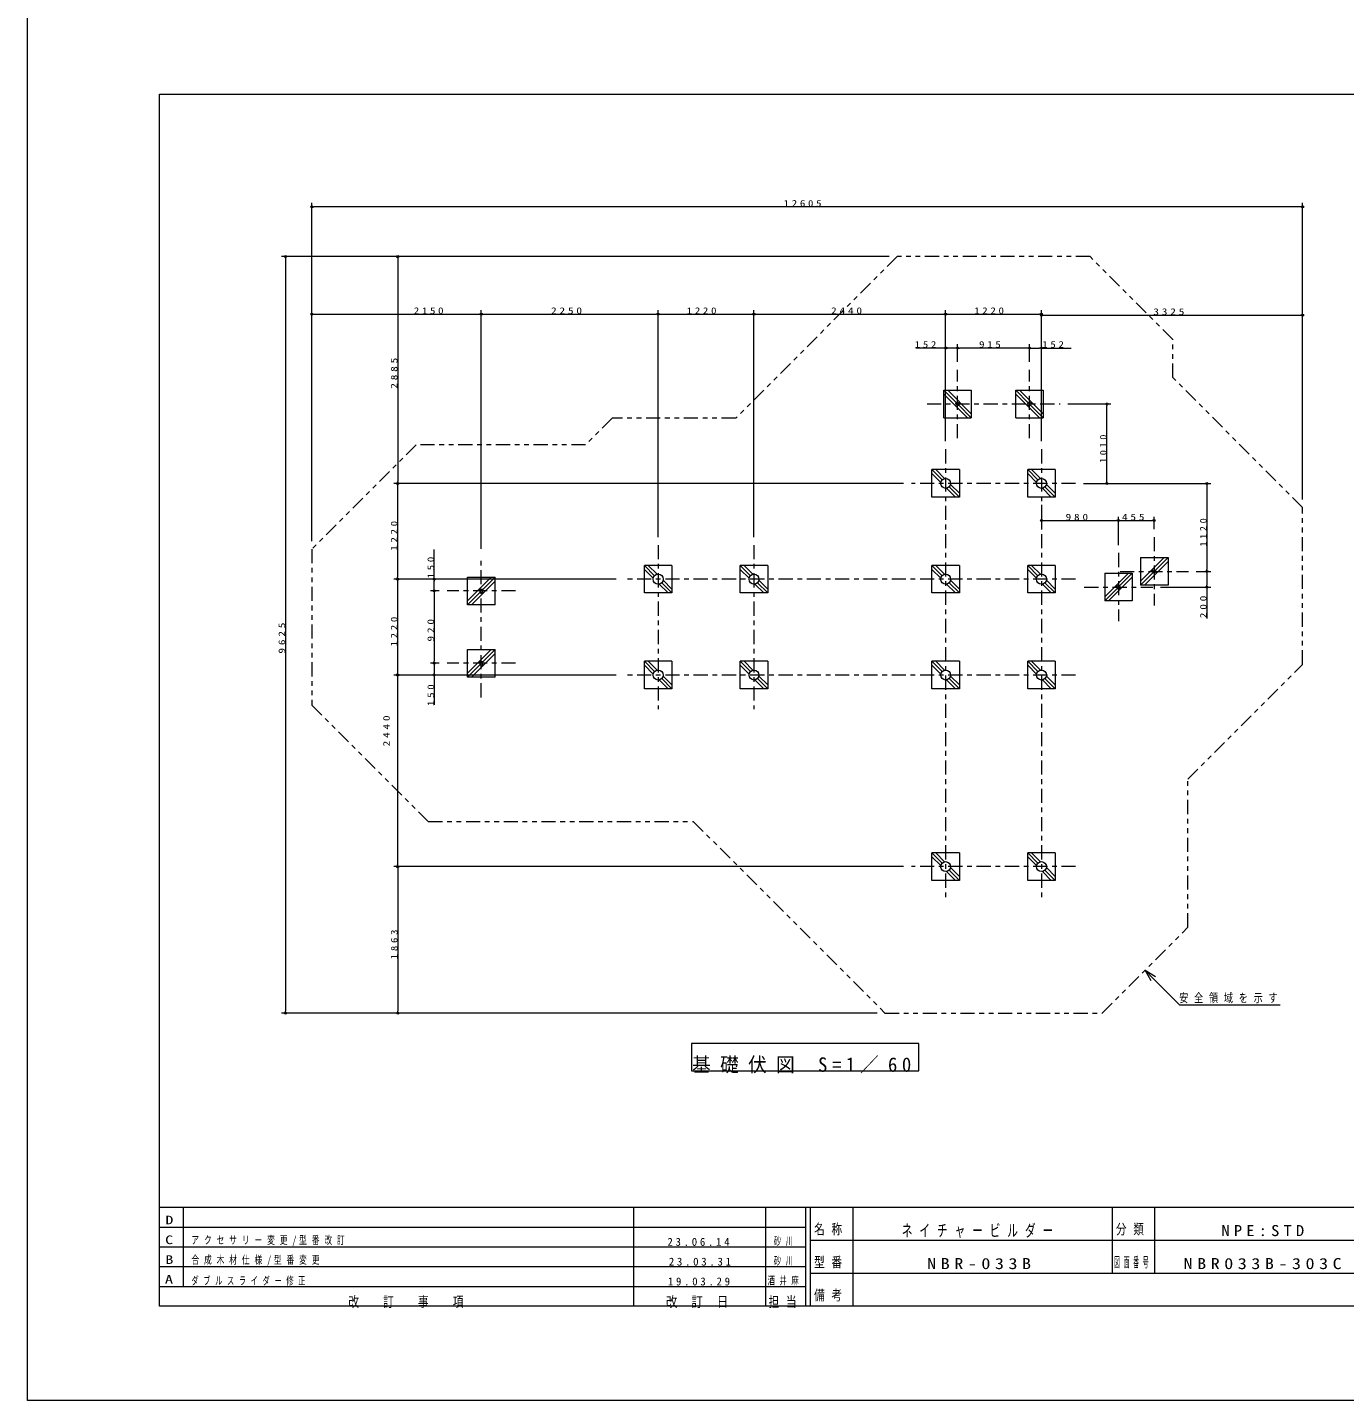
# Model space of a CAD drawing. Units: millimetres on the paper. Extents: x 0 to 420, y -594 to 297.
# Drawn here: x 0 to 279.3, y -594 to -302.8 of the extents above; entities that cross this region are included whole.
import ezdxf
from ezdxf.enums import TextEntityAlignment as Align

# ---------------------------------------------------------------- set-up
doc = ezdxf.new("R2010")
doc.units = ezdxf.units.MM
doc.linetypes.add('USER2', pattern=[6, 3, -1, 1, -1])
doc.linetypes.add('USER3', pattern=[8, 3, -1, 1, -1, 1, -1])
for name, color, linetype, lineweight in [('0_2', 7, 'Continuous', 13), ('2D_DIMENSION', 7, 'Continuous', 13), ('2D_OUTLINE', 7, 'USER3', 13), ('FMT', 7, 'Continuous', 13), ('FMT-TXT', 7, 'Continuous', 13), ('FOOTING', 7, 'Continuous', 13), ('FOOTING_C', 7, 'USER2', 13), ('FOOTING_H', 7, 'Continuous', 13), ('TEXT', 7, 'Continuous', 13)]:
    doc.layers.add(name, color=color, linetype=linetype, lineweight=lineweight)
doc.styles.add('ＭＳ ゴシック', font='')
doc.styles.get('ＭＳ ゴシック').set_extended_font_data('MS Gothic')

msp = doc.modelspace()

# ---------------------------------------------------------------- linework, layer by layer
at = {"layer": '0_2'}
for p, q in [((60.325, -340.871), (60.742, -340.871)), ((270.402, -340.871), (269.985, -340.871)), ((54.695, -351.428), (54.695, -351.844)), ((78.503, -351.428), (78.503, -351.844)), ((60.325, -363.642), (60.742, -363.642)), ((96.24, -363.642), (95.824, -363.642)), ((96.24, -363.642), (96.657, -363.642)), ((133.739, -363.642), (133.323, -363.642)), ((133.739, -363.642), (134.156, -363.642)), ((154.058, -363.642), (153.642, -363.642)), ((154.058, -363.642), (154.475, -363.642)), ((194.697, -363.642), (194.28, -363.642)), ((194.697, -363.642), (195.113, -363.642)), ((215.016, -363.642), (214.599, -363.642)), ((215.016, -363.85), (215.433, -363.85)), ((270.402, -363.85), (269.985, -363.85)), ((194.697, -370.804), (195.113, -370.804)), ((197.225, -370.804), (196.808, -370.804)), ((197.225, -370.804), (197.642, -370.804)), ((212.474, -370.804), (212.058, -370.804)), ((212.474, -370.804), (212.891, -370.804)), ((215.016, -370.804), (214.599, -370.804)), ((228.864, -382.676), (228.864, -383.093)), ((78.5, -399.509), (78.5, -399.926)), ((78.503, -399.509), (78.503, -399.092)), ((228.864, -399.509), (228.864, -399.092)), ((250.088, -399.509), (250.088, -399.926)), ((215.016, -407.409), (215.433, -407.409)), ((231.349, -407.409), (230.932, -407.409)), ((231.349, -407.409), (231.765, -407.409)), ((238.932, -407.409), (238.515, -407.409)), ((250.088, -418.162), (250.088, -417.745)), ((250.088, -418.162), (250.088, -418.578)), ((78.5, -419.828), (78.5, -419.412)), ((78.5, -419.828), (78.5, -420.245)), ((86.263, -419.828), (86.263, -420.245)), ((86.263, -422.321), (86.263, -421.905)), ((250.088, -421.495), (250.088, -421.078)), ((86.263, -422.321), (86.263, -422.738)), ((86.263, -437.654), (86.263, -437.238)), ((86.263, -437.654), (86.263, -438.071)), ((78.5, -440.147), (78.5, -439.731)), ((78.5, -440.147), (78.5, -440.564)), ((86.263, -440.147), (86.263, -439.731)), ((78.5, -480.786), (78.5, -480.369)), ((78.525, -480.786), (78.525, -481.202)), ((54.695, -511.843), (54.695, -511.426)), ((78.525, -511.843), (78.525, -511.426)), ((140.793, -518.257), (140.793, -524.09)), ((189.005, -518.257), (140.793, -518.257)), ((189.005, -524.09), (189.005, -518.257)), ((140.793, -524.09), (189.005, -524.09))]:
    msp.add_line(p, q, dxfattribs=at)
msp.add_lwpolyline([(0, -297), (420, -297), (420, -594), (0, -594)], close=True, dxfattribs=at)
for centre in [(60.325, -340.871), (270.402, -340.871), (54.695, -351.428), (78.503, -351.428), (60.325, -363.642), (96.24, -363.642), (96.24, -363.642), (133.739, -363.642), (133.739, -363.642), (154.058, -363.642), (154.058, -363.642), (194.697, -363.642), (194.697, -363.642), (215.016, -363.642), (215.016, -363.85), (270.402, -363.85), (194.697, -370.804), (197.225, -370.804), (197.225, -370.804), (212.474, -370.804), (212.474, -370.804), (215.016, -370.804), (228.864, -382.676), (78.5, -399.509), (78.503, -399.509), (228.864, -399.509), (250.088, -399.509), (215.016, -407.409), (231.349, -407.409), (231.349, -407.409), (238.932, -407.409), (250.088, -418.162), (250.088, -418.162), (78.5, -419.828), (78.5, -419.828), (86.263, -419.828), (86.263, -422.321), (86.263, -422.321), (250.088, -421.495), (86.263, -437.654), (86.263, -437.654), (78.5, -440.147), (78.5, -440.147), (86.263, -440.147), (78.5, -480.786), (78.525, -480.786), (54.695, -511.843), (78.525, -511.843)]:
    msp.add_circle(centre, 0.208, dxfattribs=at)
at = {"layer": '2D_DIMENSION'}
for p, q in [((60.325, -411.771), (60.325, -340.038)), ((270.402, -402.929), (270.402, -340.038)), ((269.985, -340.871), (60.742, -340.871)), ((182.729, -351.428), (53.862, -351.428)), ((54.695, -351.844), (54.695, -511.426)), ((182.729, -351.428), (77.67, -351.428)), ((78.503, -351.844), (78.503, -399.092)), ((60.325, -411.771), (60.325, -362.809)), ((60.742, -363.642), (95.824, -363.642)), ((96.24, -413.405), (96.24, -362.809)), ((96.24, -413.405), (96.24, -362.809)), ((96.657, -363.642), (133.323, -363.642)), ((133.739, -410.912), (133.739, -362.809)), ((133.739, -410.912), (133.739, -362.809)), ((134.156, -363.642), (153.642, -363.642)), ((154.058, -410.912), (154.058, -362.809)), ((154.058, -410.912), (154.058, -362.809)), ((154.475, -363.642), (194.28, -363.642)), ((194.697, -390.593), (194.697, -362.809)), ((194.697, -390.593), (194.697, -362.809)), ((195.113, -363.642), (214.599, -363.642)), ((215.016, -390.593), (215.016, -362.809)), ((215.016, -390.593), (215.016, -363.017)), ((215.433, -363.85), (269.985, -363.85)), ((270.402, -402.929), (270.402, -363.017)), ((194.697, -370.804), (188.384, -370.804)), ((194.697, -371.79), (194.697, -369.971)), ((196.808, -370.804), (195.113, -370.804)), ((197.225, -373.76), (197.225, -369.971)), ((197.225, -373.76), (197.225, -369.971)), ((212.058, -370.804), (197.642, -370.804)), ((212.474, -373.76), (212.474, -369.971)), ((212.474, -373.76), (212.474, -369.971)), ((212.891, -370.804), (214.599, -370.804)), ((215.016, -390.593), (215.016, -369.971)), ((215.016, -370.804), (221.329, -370.804)), ((220.622, -382.676), (229.697, -382.676)), ((228.864, -399.092), (228.864, -383.093)), ((185.78, -399.509), (77.667, -399.509)), ((185.78, -399.509), (77.67, -399.509)), ((78.5, -399.926), (78.5, -419.412)), ((223.932, -399.509), (250.921, -399.509)), ((223.932, -399.509), (229.697, -399.509)), ((250.088, -399.926), (250.088, -417.745)), ((215.016, -404.092), (215.016, -408.242)), ((215.433, -407.409), (230.932, -407.409)), ((231.349, -412.579), (231.349, -406.576)), ((231.349, -412.579), (231.349, -406.576)), ((231.765, -407.409), (238.515, -407.409)), ((238.932, -409.245), (238.932, -406.576)), ((86.263, -419.828), (86.263, -413.515)), ((247.848, -418.162), (250.921, -418.162)), ((247.848, -418.162), (250.921, -418.162)), ((250.088, -418.578), (250.088, -421.078)), ((124.823, -419.828), (77.667, -419.828)), ((124.823, -419.828), (77.667, -419.828)), ((78.5, -420.245), (78.5, -439.731)), ((124.823, -419.828), (85.429, -419.828)), ((86.263, -421.905), (86.263, -420.245)), ((240.265, -421.495), (250.921, -421.495)), ((250.088, -421.495), (250.088, -428.173)), ((87.324, -422.321), (85.429, -422.321)), ((87.324, -422.321), (85.429, -422.321)), ((86.263, -422.738), (86.263, -437.238)), ((87.324, -437.654), (85.429, -437.654)), ((87.324, -437.654), (85.429, -437.654)), ((86.263, -438.071), (86.263, -439.731)), ((124.823, -440.147), (77.667, -440.147)), ((124.823, -440.147), (77.667, -440.147)), ((78.5, -440.564), (78.5, -480.369)), ((124.823, -440.147), (85.429, -440.147)), ((86.263, -440.147), (86.263, -446.461)), ((185.78, -480.786), (77.667, -480.786)), ((185.78, -480.786), (77.691, -480.786)), ((78.525, -481.202), (78.525, -511.426)), ((236.977, -502.746), (238.736, -504.523)), ((236.977, -502.746), (239.212, -504.051)), ((238.26, -504.994), (236.977, -502.746)), ((238.736, -504.523), (244.264, -510.105)), ((180.166, -511.843), (53.862, -511.843)), ((180.166, -511.843), (77.691, -511.843)), ((244.264, -510.105), (265.628, -510.105))]:
    msp.add_line(p, q, dxfattribs=at)
at = {"layer": '2D_OUTLINE'}
for p, q in [((184.396, -351.428), (150.178, -385.646)), ((225.317, -351.428), (184.396, -351.428)), ((242.89, -369.001), (225.317, -351.428)), ((242.89, -377.084), (242.89, -369.001)), ((270.402, -404.595), (242.89, -377.084)), ((124, -385.646), (118.335, -391.311)), ((150.178, -385.646), (124, -385.646)), ((82.452, -391.311), (60.325, -413.438)), ((118.335, -391.311), (82.452, -391.311)), ((270.402, -437.901), (270.402, -404.595)), ((60.325, -413.438), (60.325, -446.538)), ((246.073, -462.229), (270.402, -437.901)), ((60.325, -446.538), (84.992, -471.205)), ((246.073, -493.65), (246.073, -462.229)), ((84.992, -471.205), (141.194, -471.205)), ((141.194, -471.205), (181.833, -511.843)), ((227.88, -511.843), (246.073, -493.65)), ((181.833, -511.843), (227.88, -511.843))]:
    msp.add_line(p, q, dxfattribs=at)
at = {"layer": 'FMT'}
for p, q in [((28, -317), (403, -317)), ((28, -574), (28, -317)), ((28, -553), (403, -553)), ((33, -553), (33, -569.8)), ((128.5, -553), (128.5, -574)), ((156.5, -553), (156.5, -574)), ((165, -553), (165, -574)), ((166, -553), (166, -574)), ((175, -553), (175, -574)), ((230, -553), (230, -567)), ((239, -553), (239, -567)), ((28, -557.2), (165, -557.2)), ((28, -561.4), (165, -561.4)), ((166, -560), (306, -560)), ((28, -565.6), (165, -565.6)), ((166, -567), (306, -567)), ((28, -569.8), (165, -569.8)), ((403, -574), (28, -574))]:
    msp.add_line(p, q, dxfattribs=at)
at = {"layer": 'FOOTING'}
for p, q in [((194.308, -379.76), (200.142, -379.76)), ((194.308, -385.593), (194.308, -379.76)), ((200.142, -379.76), (200.142, -385.593)), ((209.558, -379.76), (215.391, -379.76)), ((209.558, -385.593), (209.558, -379.76)), ((215.391, -379.76), (215.391, -385.593)), ((194.308, -385.593), (200.142, -385.593)), ((209.558, -385.593), (215.391, -385.593)), ((191.78, -402.426), (191.78, -396.593)), ((197.613, -396.593), (191.78, -396.593)), ((197.613, -396.593), (197.613, -402.426)), ((212.099, -402.426), (212.099, -396.593)), ((217.933, -396.593), (212.099, -396.593)), ((217.933, -396.593), (217.933, -402.426)), ((197.613, -402.426), (191.78, -402.426)), ((217.933, -402.426), (212.099, -402.426)), ((236.015, -415.245), (241.848, -415.245)), ((236.015, -415.245), (236.015, -421.078)), ((241.848, -415.245), (241.848, -421.078)), ((130.823, -422.745), (130.823, -416.912)), ((136.656, -416.912), (130.823, -416.912)), ((136.656, -416.912), (136.656, -422.745)), ((151.142, -422.745), (151.142, -416.912)), ((156.975, -416.912), (151.142, -416.912)), ((156.975, -416.912), (156.975, -422.745)), ((191.78, -422.745), (191.78, -416.912)), ((197.613, -416.912), (191.78, -416.912)), ((197.613, -416.912), (197.613, -422.745)), ((212.099, -422.745), (212.099, -416.912)), ((217.933, -416.912), (212.099, -416.912)), ((217.933, -416.912), (217.933, -422.745)), ((228.432, -418.578), (234.265, -418.578)), ((228.432, -418.578), (228.432, -424.411)), ((234.265, -418.578), (234.265, -424.411)), ((238.514, -418.001), (239.092, -417.744)), ((238.514, -418.001), (238.771, -418.58)), ((239.35, -418.322), (238.771, -418.58)), ((239.092, -417.744), (239.35, -418.322)), ((93.324, -419.405), (99.157, -419.405)), ((93.324, -425.238), (93.324, -419.405)), ((95.924, -422.005), (95.924, -422.638)), ((96.557, -422.005), (95.924, -422.005)), ((96.557, -422.638), (96.557, -422.005)), ((99.157, -425.238), (99.157, -419.405)), ((230.931, -421.334), (231.509, -421.077)), ((230.931, -421.334), (231.188, -421.913)), ((231.767, -421.655), (231.188, -421.913)), ((231.509, -421.077), (231.767, -421.655)), ((241.848, -421.078), (236.015, -421.078)), ((95.924, -422.638), (96.557, -422.638)), ((136.656, -422.745), (130.823, -422.745)), ((156.975, -422.745), (151.142, -422.745)), ((197.613, -422.745), (191.78, -422.745)), ((217.933, -422.745), (212.099, -422.745)), ((234.265, -424.411), (228.432, -424.411)), ((99.157, -425.238), (93.324, -425.238)), ((93.324, -434.738), (99.157, -434.738)), ((93.324, -440.571), (93.324, -434.738)), ((99.157, -440.571), (99.157, -434.738)), ((95.924, -437.338), (95.924, -437.971)), ((96.557, -437.338), (95.924, -437.338)), ((95.924, -437.971), (96.557, -437.971)), ((96.557, -437.971), (96.557, -437.338)), ((130.823, -443.064), (130.823, -437.231)), ((136.656, -437.231), (130.823, -437.231)), ((136.656, -437.231), (136.656, -443.064)), ((151.142, -443.064), (151.142, -437.231)), ((156.975, -437.231), (151.142, -437.231)), ((156.975, -437.231), (156.975, -443.064)), ((191.78, -443.064), (191.78, -437.231)), ((197.613, -437.231), (191.78, -437.231)), ((197.613, -437.231), (197.613, -443.064)), ((212.099, -443.064), (212.099, -437.231)), ((217.933, -437.231), (212.099, -437.231)), ((217.933, -437.231), (217.933, -443.064)), ((99.157, -440.571), (93.324, -440.571)), ((136.656, -443.064), (130.823, -443.064)), ((156.975, -443.064), (151.142, -443.064)), ((197.613, -443.064), (191.78, -443.064)), ((217.933, -443.064), (212.099, -443.064)), ((191.78, -483.702), (191.78, -477.869)), ((197.613, -477.869), (191.78, -477.869)), ((197.613, -477.869), (197.613, -483.702)), ((212.099, -483.702), (212.099, -477.869)), ((217.933, -477.869), (212.099, -477.869)), ((217.933, -477.869), (217.933, -483.702)), ((197.613, -483.702), (191.78, -483.702)), ((217.933, -483.702), (212.099, -483.702))]:
    msp.add_line(p, q, dxfattribs=at)
for centre, radius in [((197.225, -382.676), 0.356), ((212.474, -382.676), 0.356), ((194.697, -399.509), 1.058), ((215.016, -399.509), 1.058), ((133.739, -419.828), 1.058), ((154.058, -419.828), 1.058), ((194.697, -419.828), 1.058), ((215.016, -419.828), 1.058), ((133.739, -440.147), 1.058), ((154.058, -440.147), 1.058), ((194.697, -440.147), 1.058), ((215.016, -440.147), 1.058), ((194.697, -480.786), 1.058), ((215.016, -480.786), 1.058)]:
    msp.add_circle(centre, radius, dxfattribs=at)
at = {"layer": 'FOOTING_C'}
for p, q in [((197.225, -389.926), (197.225, -375.427)), ((212.474, -389.926), (212.474, -375.427)), ((190.757, -382.676), (218.956, -382.676)), ((194.697, -392.259), (194.697, -488.036)), ((215.016, -392.259), (215.016, -488.036)), ((222.266, -399.509), (187.447, -399.509)), ((133.739, -412.579), (133.739, -447.397)), ((154.058, -412.579), (154.058, -447.397)), ((238.932, -410.912), (238.932, -425.411)), ((96.24, -444.904), (96.24, -415.072)), ((231.349, -414.245), (231.349, -428.745)), ((231.682, -418.162), (246.181, -418.162)), ((222.266, -419.828), (126.49, -419.828)), ((224.099, -421.495), (238.598, -421.495)), ((103.49, -422.321), (88.991, -422.321)), ((103.49, -437.654), (88.991, -437.654)), ((222.266, -440.147), (126.49, -440.147)), ((222.266, -480.786), (187.447, -480.786))]:
    msp.add_line(p, q, dxfattribs=at)
at = {"layer": 'FOOTING_H'}
for p, q in [((196.976, -382.428), (194.308, -379.76)), ((199.317, -385.593), (194.308, -380.585)), ((200.142, -384.768), (195.133, -379.76)), ((212.226, -382.428), (209.558, -379.76)), ((214.566, -385.593), (209.558, -380.585)), ((215.391, -384.768), (210.383, -379.76)), ((200.142, -385.593), (197.474, -382.925)), ((215.391, -385.593), (212.723, -382.925)), ((191.78, -396.593), (193.948, -398.761)), ((191.78, -397.417), (193.66, -399.297)), ((192.605, -396.593), (194.485, -398.472)), ((212.099, -396.593), (214.268, -398.761)), ((212.099, -397.417), (213.979, -399.297)), ((212.924, -396.593), (214.804, -398.472)), ((194.909, -400.546), (196.788, -402.426)), ((195.445, -400.257), (197.613, -402.426)), ((195.734, -399.721), (197.613, -401.601)), ((215.228, -400.546), (217.108, -402.426)), ((215.764, -400.257), (217.933, -402.426)), ((216.053, -399.721), (217.933, -401.601)), ((236.015, -420.253), (241.023, -415.245)), ((236.84, -421.078), (241.848, -416.07)), ((239.171, -417.922), (241.848, -415.245)), ((130.823, -416.912), (132.991, -419.08)), ((130.823, -417.737), (132.702, -419.616)), ((131.648, -416.912), (133.527, -418.791)), ((151.142, -416.912), (153.31, -419.08)), ((151.142, -417.737), (153.022, -419.616)), ((151.967, -416.912), (153.846, -418.791)), ((191.78, -416.912), (193.948, -419.08)), ((191.78, -417.737), (193.66, -419.616)), ((192.605, -416.912), (194.485, -418.791)), ((212.099, -416.912), (214.268, -419.08)), ((212.099, -417.737), (213.979, -419.616)), ((212.924, -416.912), (214.804, -418.791)), ((228.432, -423.586), (233.44, -418.578)), ((231.588, -421.255), (234.265, -418.578)), ((236.015, -421.078), (238.692, -418.401)), ((98.332, -419.405), (93.324, -424.413)), ((99.157, -420.23), (94.149, -425.238)), ((99.157, -419.405), (96.557, -422.005)), ((133.951, -420.865), (135.831, -422.745)), ((134.488, -420.577), (136.656, -422.745)), ((134.776, -420.04), (136.656, -421.92)), ((154.27, -420.865), (156.15, -422.745)), ((154.807, -420.577), (156.975, -422.745)), ((155.095, -420.04), (156.975, -421.92)), ((194.909, -420.865), (196.788, -422.745)), ((195.445, -420.577), (197.613, -422.745)), ((195.734, -420.04), (197.613, -421.92)), ((215.228, -420.865), (217.108, -422.745)), ((215.764, -420.577), (217.933, -422.745)), ((216.053, -420.04), (217.933, -421.92)), ((228.432, -424.411), (231.109, -421.735)), ((229.257, -424.411), (234.265, -419.403)), ((95.924, -422.638), (93.324, -425.238)), ((98.332, -434.738), (93.324, -439.746)), ((99.157, -435.563), (94.149, -440.571)), ((99.157, -434.738), (96.557, -437.338)), ((95.924, -437.971), (93.324, -440.571)), ((130.823, -437.231), (132.991, -439.399)), ((130.823, -438.056), (132.702, -439.936)), ((131.648, -437.231), (133.527, -439.111)), ((151.142, -437.231), (153.31, -439.399)), ((151.142, -438.056), (153.022, -439.936)), ((151.967, -437.231), (153.846, -439.111)), ((191.78, -437.231), (193.948, -439.399)), ((191.78, -438.056), (193.66, -439.936)), ((192.605, -437.231), (194.485, -439.111)), ((212.099, -437.231), (214.268, -439.399)), ((212.099, -438.056), (213.979, -439.936)), ((212.924, -437.231), (214.804, -439.111)), ((133.951, -441.184), (135.831, -443.064)), ((134.488, -440.896), (136.656, -443.064)), ((134.776, -440.359), (136.656, -442.239)), ((154.27, -441.184), (156.15, -443.064)), ((154.807, -440.896), (156.975, -443.064)), ((155.095, -440.359), (156.975, -442.239)), ((194.909, -441.184), (196.788, -443.064)), ((195.445, -440.896), (197.613, -443.064)), ((195.734, -440.359), (197.613, -442.239)), ((215.228, -441.184), (217.108, -443.064)), ((215.764, -440.896), (217.933, -443.064)), ((216.053, -440.359), (217.933, -442.239)), ((191.78, -477.869), (193.948, -480.037)), ((191.78, -478.694), (193.66, -480.574)), ((192.605, -477.869), (194.485, -479.749)), ((212.099, -477.869), (214.268, -480.037)), ((212.099, -478.694), (213.979, -480.574)), ((212.924, -477.869), (214.804, -479.749)), ((194.909, -481.823), (196.788, -483.702)), ((195.445, -481.534), (197.613, -483.702)), ((195.734, -480.998), (197.613, -482.877)), ((215.228, -481.823), (217.108, -483.702)), ((215.764, -481.534), (217.933, -483.702)), ((216.053, -480.998), (217.933, -482.877))]:
    msp.add_line(p, q, dxfattribs=at)

# ---------------------------------------------------------------- texts
at = {"layer": '2D_DIMENSION', "attachment_point": 7, "style": 'ＭＳ ゴシック'}
for s, insert, char_height in [('\\T1.5;\\W1.2;12605', (160.344, -340.844), 1.405), ('\\T1.5;\\W1.2;2150', (81.915, -363.614), 1.405), ('\\T1.5;\\W1.25;2250', (111.02, -363.614), 1.405), ('\\T1.5;\\W1.2;1220', (139.792, -363.614), 1.405), ('\\T1.5;\\W1.25;2440', (170.408, -363.614), 1.405), ('\\T1.5;\\W1.2;1220', (200.749, -363.614), 1.405), ('\\T1.5;\\W1.25;3325', (238.739, -363.823), 1.405), ('\\T1.5;\\W1.2;152', (188.138, -370.776), 1.405), ('\\T1.5;\\W1.2;915', (201.792, -370.776), 1.405), ('\\T1.5;\\W1.2;152', (215.187, -370.776), 1.405), ('\\T1.5;\\W1.25;980', (220.125, -407.381), 1.405), ('\\T1.5;\\W1.25;455', (232.083, -407.381), 1.405), ('\\T1.64;\\W0.75;安全領域を示す', (244.23, -509.759), 1.833)]:
    msp.add_mtext(s, dxfattribs=dict(at, insert=insert, char_height=char_height))
at = {"layer": '2D_DIMENSION', "char_height": 1.405, "attachment_point": 7, "rotation": 90, "style": 'ＭＳ ゴシック'}
for s, insert in [('\\T1.5;\\W1.25;2885', (78.475, -379.438)), ('\\T1.5;\\W1.15;1010', (228.836, -395.2)), ('\\T1.5;\\W1.2;1220', (78.472, -413.776)), ('\\T1.5;\\W1.15;1120', (250.06, -412.942)), ('\\T1.5;\\W1.2;150', (86.235, -419.658)), ('\\T1.5;\\W1.25;200', (250.06, -428.1)), ('\\T1.5;\\W1.2;1220', (78.472, -434.095)), ('\\T1.5;\\W1.25;9625', (54.668, -435.605)), ('\\T1.5;\\W1.25;920', (86.235, -433.045)), ('\\T1.5;\\W1.2;150', (86.235, -446.707)), ('\\T1.5;\\W1.25;2440', (76.848, -455.292)), ('\\T1.5;\\W1.2;1863', (78.497, -500.421))]:
    msp.add_mtext(s, dxfattribs=dict(at, insert=insert))
at = {"layer": 'FMT-TXT', "style": 'ＭＳ ゴシック'}
for s, width, p in [('D', 1.35, (29.25, -557.183)), ('C', 1.35, (29.19, -561.383)), ('B', 1.35, (29.25, -565.583)), ('A', 1.4, (29.131, -569.783))]:
    msp.add_text(s, height=1.833, dxfattribs=dict(at, width=width)).set_placement(p, align=Align.BOTTOM_LEFT)
at = {"layer": 'FMT-TXT', "attachment_point": 7, "style": 'ＭＳ ゴシック'}
for s, insert, char_height in [('\\T1.62;\\W0.7;アクセサリー変更/型番改訂', (34.755, -561.217), 1.686), ('\\T1.64;\\W0.75;名称', (166.8, -559), 2.199), ('\\T1.64;\\W0.65;ネイチャービルダー', (185.385, -559.533), 2.566), ('\\T1.64;\\W0.75;分類', (230.8, -559), 2.199), ('\\T1.5;\\W1.1;NPE:STD', (253.174, -559.167), 2.346), ('\\T1.5;23.06.14', (135.699, -561.217), 1.686), ('\\T1.64;\\W0.65;砂川', (158.266, -561.217), 1.686), ('\\T1.62;\\W0.7;合成木材仕様/型番変更', (34.755, -565.417), 1.686), ('\\T1.5;23.03.31', (135.994, -565.417), 1.686), ('\\T1.64;\\W0.65;砂川', (158.266, -565.417), 1.686), ('\\T1.64;\\W0.75;型番', (166.8, -566), 2.199), ('\\T1.5;\\W1.2;NBR-033B', (190.774, -566.167), 2.346), ('\\T1.64;\\W0.4;図面番号', (230.43, -566), 2.199), ('\\T1.5;\\W1.2;NBR033B-303C', (245.151, -566.167), 2.346), ('\\T1.64;\\W0.65;ダブルスライダー修正', (34.755, -569.617), 1.686), ('\\T1.64;\\W0.65;酒井麻', (156.955, -569.617), 1.686), ('\\T1.5;19.03.29', (135.797, -569.617), 1.686), ('\\T1.64;\\W0.75;備考', (166.8, -573), 2.199), ('\\T1.64;\\W0.75;改\u3000訂\u3000事\u3000項', (68.05, -574.4), 2.199), ('\\T1.5;\\W0.8;改\\~訂\\~日', (135.4, -574.4), 2.199), ('\\T1.64;\\W0.75;担当', (157.15, -574.4), 2.199)]:
    msp.add_mtext(s, dxfattribs=dict(at, insert=insert, char_height=char_height))
at = {"layer": 'TEXT', "insert": (140.931, -524.645), "char_height": 3.055, "attachment_point": 7, "style": 'ＭＳ ゴシック'}
msp.add_mtext('\\T1.5;\\W0.95;基礎伏図\\~S=1／60', dxfattribs=at)

doc.saveas('drawing.dxf')
